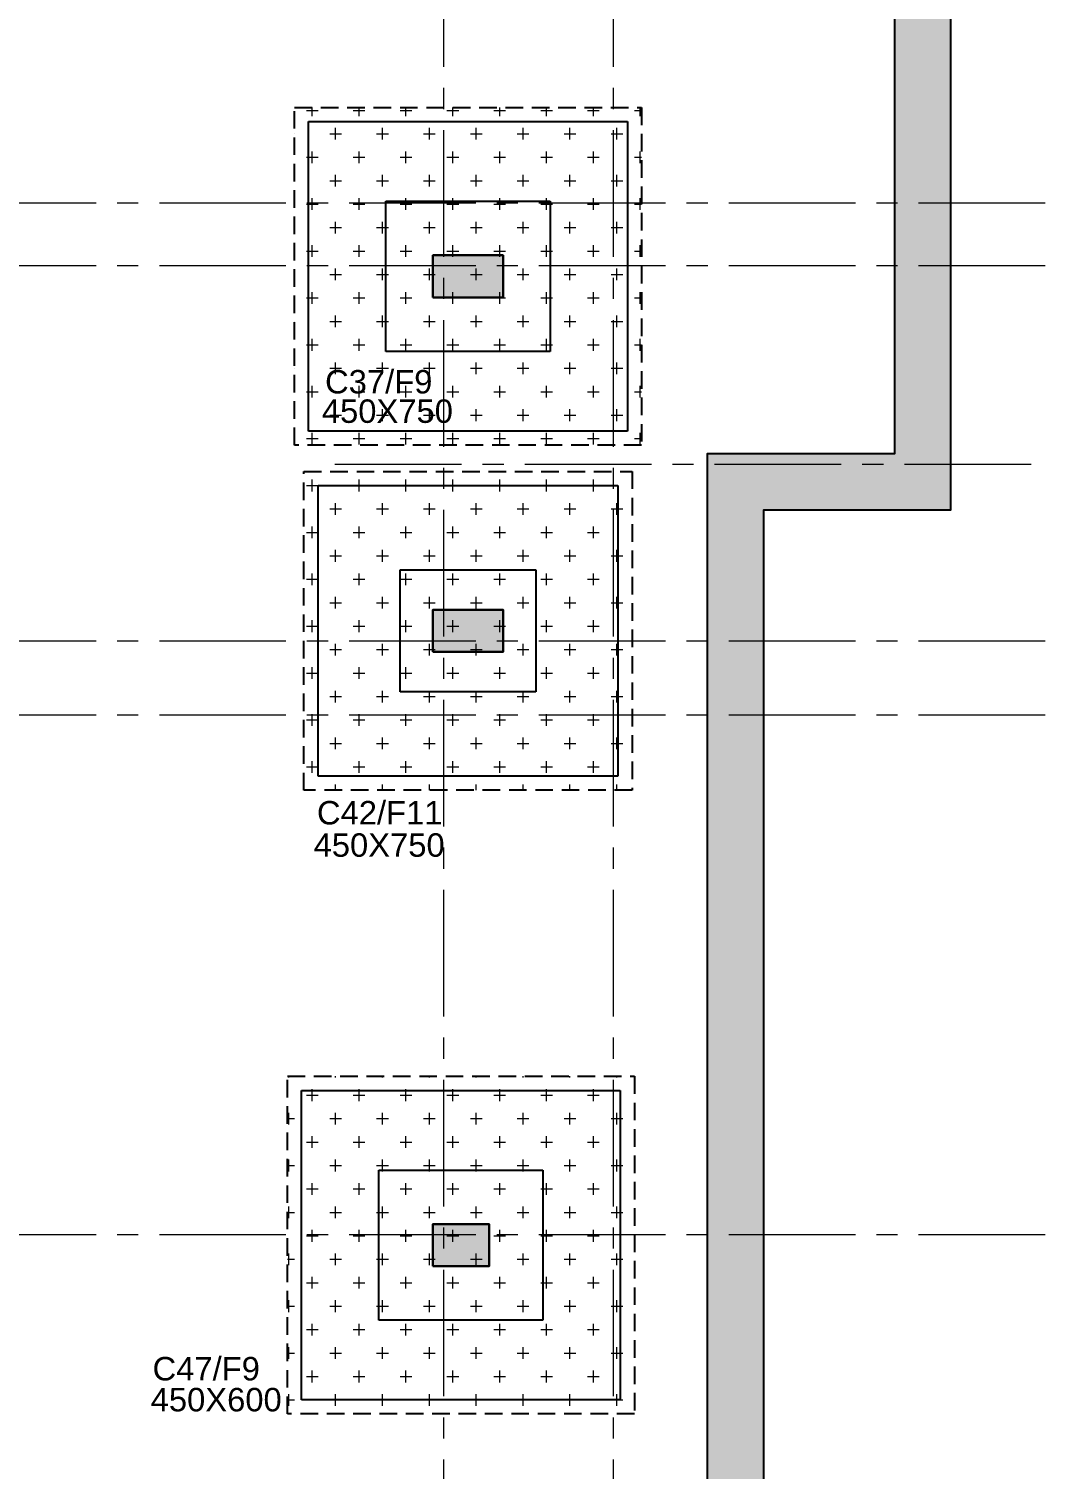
# Model space of a CAD drawing. Header units: inches. Extents: x 1472972 to 1563198, y -500444 to -382436.
# Drawn here: x 1509789 to 1520632, y -431738 to -416381 of the extents above; entities that cross this region are included whole.
import ezdxf

# ---------------------------------------------------------------- set-up
doc = ezdxf.new("R2010")
doc.units = ezdxf.units.IN
doc.header["$MEASUREMENT"] = 0
for name, pattern in [('( Hidden )', [0.375, 0.25, -0.125]), ('CONTINOUS', [0]), ('HIDDEN', [0.375, 0.25, -0.125]), ('SKY CITY 100MT BASEMENT AND HP COLUMN GRID$0$CENTER2', [1.125, 0.75, -0.125, 0.125, -0.125])]:
    doc.linetypes.add(name, pattern=pattern)
doc.layers.add('HATCH', color=7, linetype='Continuous', lineweight=18)
doc.layers.add('SKY CITY 100MT BASEMENT AND HP COLUMN GRID$0$cen-line', color=8, linetype='SKY CITY 100MT BASEMENT AND HP COLUMN GRID$0$CENTER2', lineweight=0)
for name, color, linetype in [('S- COL. UP TO BAS', 6, 'Continuous'), ('S-COL. UP TO BAS. HATCH', 6, 'Continuous'), ('S-COLUMN NO', 7, 'Continuous'), ('S-COLUMN SIZE', 12, 'Continuous'), ('S-DIAPHRAGM WALL', 1, 'Continuous'), ('S-FOOTING', 4, 'Continuous'), ('S-PCC', 7, 'HIDDEN')]:
    doc.layers.add(name, color=color, linetype=linetype)
doc.styles.add('ARIAL', font='arial.ttf')

msp = doc.modelspace()

# ---------------------------------------------------------------- hatches: boundary and pattern name
at = {"layer": 'S-COL. UP TO BAS. HATCH'}
h = msp.add_hatch(color=6, dxfattribs=at)
h.dxf.hatch_style = 1
h.paths.add_polyline_path([(1514099.4, -419244.6), (1514099.4, -418794.6), (1514849.4, -418794.6), (1514849.4, -419244.6)])
h = msp.add_hatch(color=6, dxfattribs=at)
h.dxf.hatch_style = 1
h.paths.add_polyline_path([(1514099.4, -423024.4), (1514099.4, -422574.4), (1514849.4, -422574.4), (1514849.4, -423024.4)])
h = msp.add_hatch(color=6, dxfattribs=at)
h.dxf.hatch_style = 1
h.paths.add_polyline_path([(1514099.4, -429574.4), (1514099.4, -429124.4), (1514699.4, -429124.4), (1514699.4, -429574.4)])
at = {"layer": 'S-DIAPHRAGM WALL', "true_color": 0x828282}
h = msp.add_hatch(color=8, dxfattribs=at)
h.dxf.hatch_style = 1
h.paths.add_polyline_path([(1476764.5, -386180.6), (1477769.1, -460913.6), (1517028.6, -460913.6), (1517028.6, -420907.7), (1519026.1, -420907.7), (1519026.1, -386180.6)], flags=16)
h.paths.add_polyline_path([(1476156.4, -385580.6), (1477177.1, -461513.6), (1517628.6, -461513.6), (1517628.6, -421507.7), (1519626.1, -421507.7), (1519626.1, -385580.6)])

# ---------------------------------------------------------------- linework, layer by layer
at = {"layer": 'HATCH', "color": 8, "linetype": 'Continuous'}
for p, q in [((1512750, -417250), (1512875, -417250)), ((1512812.5, -417312.5), (1512812.5, -417219.6)), ((1513250, -417250), (1513375, -417250)), ((1513312.5, -417312.5), (1513312.5, -417219.6)), ((1513750, -417250), (1513875, -417250)), ((1513812.5, -417312.5), (1513812.5, -417219.6)), ((1514250, -417250), (1514375, -417250)), ((1514312.5, -417312.5), (1514312.5, -417219.6)), ((1514750, -417250), (1514875, -417250)), ((1514812.5, -417312.5), (1514812.5, -417219.6)), ((1515250, -417250), (1515375, -417250)), ((1515312.5, -417312.5), (1515312.5, -417219.6)), ((1515750, -417250), (1515875, -417250)), ((1515812.5, -417312.5), (1515812.5, -417219.6)), ((1516250, -417250), (1516324.4, -417250)), ((1516312.5, -417312.5), (1516312.5, -417219.6)), ((1512624.4, -417500), (1512625, -417500)), ((1513000, -417500), (1513125, -417500)), ((1513062.5, -417562.5), (1513062.5, -417437.5)), ((1513500, -417500), (1513625, -417500)), ((1513562.5, -417562.5), (1513562.5, -417437.5)), ((1514000, -417500), (1514125, -417500)), ((1514062.5, -417562.5), (1514062.5, -417437.5)), ((1514500, -417500), (1514625, -417500)), ((1514562.5, -417562.5), (1514562.5, -417437.5)), ((1515000, -417500), (1515125, -417500)), ((1515062.5, -417562.5), (1515062.5, -417437.5)), ((1515500, -417500), (1515625, -417500)), ((1515562.5, -417562.5), (1515562.5, -417437.5)), ((1516000, -417500), (1516125, -417500)), ((1516062.5, -417562.5), (1516062.5, -417437.5)), ((1512812.5, -417812.5), (1512812.5, -417687.5)), ((1513312.5, -417812.5), (1513312.5, -417687.5)), ((1513812.5, -417812.5), (1513812.5, -417687.5)), ((1514312.5, -417812.5), (1514312.5, -417687.5)), ((1514812.5, -417812.5), (1514812.5, -417687.5)), ((1515312.5, -417812.5), (1515312.5, -417687.5)), ((1515812.5, -417812.5), (1515812.5, -417687.5)), ((1516312.5, -417812.5), (1516312.5, -417687.5)), ((1512750, -417750), (1512875, -417750)), ((1513250, -417750), (1513375, -417750)), ((1513750, -417750), (1513875, -417750)), ((1514250, -417750), (1514375, -417750)), ((1514750, -417750), (1514875, -417750)), ((1515250, -417750), (1515375, -417750)), ((1515750, -417750), (1515875, -417750)), ((1516250, -417750), (1516324.4, -417750)), ((1512624.4, -418000), (1512625, -418000)), ((1513000, -418000), (1513125, -418000)), ((1513062.5, -418062.5), (1513062.5, -417937.5)), ((1513500, -418000), (1513625, -418000)), ((1513562.5, -418062.5), (1513562.5, -417937.5)), ((1514000, -418000), (1514125, -418000)), ((1514062.5, -418062.5), (1514062.5, -417937.5)), ((1514500, -418000), (1514625, -418000)), ((1514562.5, -418062.5), (1514562.5, -417937.5)), ((1515000, -418000), (1515125, -418000)), ((1515062.5, -418062.5), (1515062.5, -417937.5)), ((1515500, -418000), (1515625, -418000)), ((1515562.5, -418062.5), (1515562.5, -417937.5)), ((1516000, -418000), (1516125, -418000)), ((1516062.5, -418062.5), (1516062.5, -417937.5)), ((1512750, -418250), (1512875, -418250)), ((1512812.5, -418312.5), (1512812.5, -418187.5)), ((1513250, -418250), (1513375, -418250)), ((1513312.5, -418312.5), (1513312.5, -418187.5)), ((1513750, -418250), (1513875, -418250)), ((1513812.5, -418312.5), (1513812.5, -418187.5)), ((1514250, -418250), (1514375, -418250)), ((1514312.5, -418312.5), (1514312.5, -418187.5)), ((1514750, -418250), (1514875, -418250)), ((1514812.5, -418312.5), (1514812.5, -418187.5)), ((1515250, -418250), (1515375, -418250)), ((1515312.5, -418312.5), (1515312.5, -418187.5)), ((1515750, -418250), (1515875, -418250)), ((1515812.5, -418312.5), (1515812.5, -418187.5)), ((1516250, -418250), (1516324.4, -418250)), ((1516312.5, -418312.5), (1516312.5, -418187.5)), ((1513062.5, -418562.5), (1513062.5, -418437.5)), ((1513562.5, -418562.5), (1513562.5, -418437.5)), ((1514062.5, -418562.5), (1514062.5, -418437.5)), ((1514562.5, -418562.5), (1514562.5, -418437.5)), ((1515062.5, -418562.5), (1515062.5, -418437.5)), ((1515562.5, -418562.5), (1515562.5, -418437.5)), ((1516062.5, -418562.5), (1516062.5, -418437.5)), ((1512624.4, -418500), (1512625, -418500)), ((1513000, -418500), (1513125, -418500)), ((1513500, -418500), (1513625, -418500)), ((1514000, -418500), (1514125, -418500)), ((1514500, -418500), (1514625, -418500)), ((1515000, -418500), (1515125, -418500)), ((1515500, -418500), (1515625, -418500)), ((1516000, -418500), (1516125, -418500)), ((1512750, -418750), (1512875, -418750)), ((1512812.5, -418812.5), (1512812.5, -418687.5)), ((1513250, -418750), (1513375, -418750)), ((1513312.5, -418812.5), (1513312.5, -418687.5)), ((1513750, -418750), (1513875, -418750)), ((1513812.5, -418812.5), (1513812.5, -418687.5)), ((1514250, -418750), (1514375, -418750)), ((1514312.5, -418812.5), (1514312.5, -418687.5)), ((1514750, -418750), (1514875, -418750)), ((1514812.5, -418812.5), (1514812.5, -418687.5)), ((1515250, -418750), (1515375, -418750)), ((1515312.5, -418812.5), (1515312.5, -418687.5)), ((1515750, -418750), (1515875, -418750)), ((1515812.5, -418812.5), (1515812.5, -418687.5)), ((1516250, -418750), (1516324.4, -418750)), ((1516312.5, -418812.5), (1516312.5, -418687.5)), ((1513062.5, -419062.5), (1513062.5, -418937.5)), ((1513562.5, -419062.5), (1513562.5, -418937.5)), ((1514062.5, -419062.5), (1514062.5, -418937.5)), ((1514562.5, -419062.5), (1514562.5, -418937.5)), ((1515062.5, -419062.5), (1515062.5, -418937.5)), ((1515562.5, -419062.5), (1515562.5, -418937.5)), ((1516062.5, -419062.5), (1516062.5, -418937.5)), ((1512624.4, -419000), (1512625, -419000)), ((1513000, -419000), (1513125, -419000)), ((1513500, -419000), (1513625, -419000)), ((1514000, -419000), (1514125, -419000)), ((1514500, -419000), (1514625, -419000)), ((1515000, -419000), (1515125, -419000)), ((1515500, -419000), (1515625, -419000)), ((1516000, -419000), (1516125, -419000)), ((1512750, -419250), (1512875, -419250)), ((1512812.5, -419312.5), (1512812.5, -419187.5)), ((1513250, -419250), (1513375, -419250)), ((1513312.5, -419312.5), (1513312.5, -419187.5)), ((1513750, -419250), (1513875, -419250)), ((1513812.5, -419312.5), (1513812.5, -419187.5)), ((1514250, -419250), (1514375, -419250)), ((1514312.5, -419312.5), (1514312.5, -419187.5)), ((1514750, -419250), (1514875, -419250)), ((1514812.5, -419312.5), (1514812.5, -419187.5)), ((1515250, -419250), (1515375, -419250)), ((1515312.5, -419312.5), (1515312.5, -419187.5)), ((1515750, -419250), (1515875, -419250)), ((1515812.5, -419312.5), (1515812.5, -419187.5)), ((1516250, -419250), (1516324.4, -419250)), ((1516312.5, -419312.5), (1516312.5, -419187.5)), ((1512624.4, -419500), (1512625, -419500)), ((1513000, -419500), (1513125, -419500)), ((1513062.5, -419562.5), (1513062.5, -419437.5)), ((1513500, -419500), (1513625, -419500)), ((1513562.5, -419562.5), (1513562.5, -419437.5)), ((1514000, -419500), (1514125, -419500)), ((1514062.5, -419562.5), (1514062.5, -419437.5)), ((1514500, -419500), (1514625, -419500)), ((1514562.5, -419562.5), (1514562.5, -419437.5)), ((1515000, -419500), (1515125, -419500)), ((1515062.5, -419562.5), (1515062.5, -419437.5)), ((1515500, -419500), (1515625, -419500)), ((1515562.5, -419562.5), (1515562.5, -419437.5)), ((1516000, -419500), (1516125, -419500)), ((1516062.5, -419562.5), (1516062.5, -419437.5)), ((1512812.5, -419812.5), (1512812.5, -419687.5)), ((1513312.5, -419812.5), (1513312.5, -419687.5)), ((1513812.5, -419812.5), (1513812.5, -419687.5)), ((1514312.5, -419812.5), (1514312.5, -419687.5)), ((1514812.5, -419812.5), (1514812.5, -419687.5)), ((1515312.5, -419812.5), (1515312.5, -419687.5)), ((1515812.5, -419812.5), (1515812.5, -419687.5)), ((1516312.5, -419812.5), (1516312.5, -419687.5)), ((1512750, -419750), (1512875, -419750)), ((1513250, -419750), (1513375, -419750)), ((1513750, -419750), (1513875, -419750)), ((1514250, -419750), (1514375, -419750)), ((1514750, -419750), (1514875, -419750)), ((1515250, -419750), (1515375, -419750)), ((1515750, -419750), (1515875, -419750)), ((1516250, -419750), (1516324.4, -419750)), ((1512624.4, -420000), (1512625, -420000)), ((1513000, -420000), (1513125, -420000)), ((1513062.5, -420062.5), (1513062.5, -419937.5)), ((1513500, -420000), (1513625, -420000)), ((1513562.5, -420062.5), (1513562.5, -419937.5)), ((1514000, -420000), (1514125, -420000)), ((1514062.5, -420062.5), (1514062.5, -419937.5)), ((1514500, -420000), (1514625, -420000)), ((1514562.5, -420062.5), (1514562.5, -419937.5)), ((1515000, -420000), (1515125, -420000)), ((1515062.5, -420062.5), (1515062.5, -419937.5)), ((1515500, -420000), (1515625, -420000)), ((1515562.5, -420062.5), (1515562.5, -419937.5)), ((1516000, -420000), (1516125, -420000)), ((1516062.5, -420062.5), (1516062.5, -419937.5)), ((1512750, -420250), (1512875, -420250)), ((1512812.5, -420312.5), (1512812.5, -420187.5)), ((1513250, -420250), (1513375, -420250)), ((1513312.5, -420312.5), (1513312.5, -420187.5)), ((1513750, -420250), (1513875, -420250)), ((1513812.5, -420312.5), (1513812.5, -420187.5)), ((1514250, -420250), (1514375, -420250)), ((1514312.5, -420312.5), (1514312.5, -420187.5)), ((1514750, -420250), (1514875, -420250)), ((1514812.5, -420312.5), (1514812.5, -420187.5)), ((1515250, -420250), (1515375, -420250)), ((1515312.5, -420312.5), (1515312.5, -420187.5)), ((1515750, -420250), (1515875, -420250)), ((1515812.5, -420312.5), (1515812.5, -420187.5)), ((1516250, -420250), (1516324.4, -420250)), ((1516312.5, -420312.5), (1516312.5, -420187.5)), ((1513062.5, -420562.5), (1513062.5, -420437.5)), ((1513562.5, -420562.5), (1513562.5, -420437.5)), ((1514062.5, -420562.5), (1514062.5, -420437.5)), ((1514562.5, -420562.5), (1514562.5, -420437.5)), ((1515062.5, -420562.5), (1515062.5, -420437.5)), ((1515562.5, -420562.5), (1515562.5, -420437.5)), ((1516062.5, -420562.5), (1516062.5, -420437.5)), ((1512624.4, -420500), (1512625, -420500)), ((1513000, -420500), (1513125, -420500)), ((1513500, -420500), (1513625, -420500)), ((1514000, -420500), (1514125, -420500)), ((1514500, -420500), (1514625, -420500)), ((1515000, -420500), (1515125, -420500)), ((1515500, -420500), (1515625, -420500)), ((1516000, -420500), (1516125, -420500)), ((1512750, -420750), (1512875, -420750)), ((1512812.5, -420812.5), (1512812.5, -420687.5)), ((1513250, -420750), (1513375, -420750)), ((1513312.5, -420812.5), (1513312.5, -420687.5)), ((1513750, -420750), (1513875, -420750)), ((1513812.5, -420812.5), (1513812.5, -420687.5)), ((1514250, -420750), (1514375, -420750)), ((1514312.5, -420812.5), (1514312.5, -420687.5)), ((1514750, -420750), (1514875, -420750)), ((1514812.5, -420812.5), (1514812.5, -420687.5)), ((1515250, -420750), (1515375, -420750)), ((1515312.5, -420812.5), (1515312.5, -420687.5)), ((1515750, -420750), (1515875, -420750)), ((1515812.5, -420812.5), (1515812.5, -420687.5)), ((1516250, -420750), (1516324.4, -420750)), ((1516312.5, -420812.5), (1516312.5, -420687.5)), ((1512750, -421250), (1512875, -421250)), ((1512812.5, -421312.5), (1512812.5, -421187.5)), ((1513250, -421250), (1513375, -421250)), ((1513312.5, -421312.5), (1513312.5, -421187.5)), ((1513750, -421250), (1513875, -421250)), ((1513812.5, -421312.5), (1513812.5, -421187.5)), ((1514250, -421250), (1514375, -421250)), ((1514312.5, -421312.5), (1514312.5, -421187.5)), ((1514750, -421250), (1514875, -421250)), ((1514812.5, -421312.5), (1514812.5, -421187.5)), ((1515250, -421250), (1515375, -421250)), ((1515312.5, -421312.5), (1515312.5, -421187.5)), ((1515750, -421250), (1515875, -421250)), ((1515812.5, -421312.5), (1515812.5, -421187.5)), ((1513000, -421500), (1513125, -421500)), ((1513062.5, -421562.5), (1513062.5, -421437.5)), ((1513500, -421500), (1513625, -421500)), ((1513562.5, -421562.5), (1513562.5, -421437.5)), ((1514000, -421500), (1514125, -421500)), ((1514062.5, -421562.5), (1514062.5, -421437.5)), ((1514500, -421500), (1514625, -421500)), ((1514562.5, -421562.5), (1514562.5, -421437.5)), ((1515000, -421500), (1515125, -421500)), ((1515062.5, -421562.5), (1515062.5, -421437.5)), ((1515500, -421500), (1515625, -421500)), ((1515562.5, -421562.5), (1515562.5, -421437.5)), ((1516000, -421500), (1516125, -421500)), ((1516062.5, -421562.5), (1516062.5, -421437.5)), ((1512812.5, -421812.5), (1512812.5, -421687.5)), ((1513312.5, -421812.5), (1513312.5, -421687.5)), ((1513812.5, -421812.5), (1513812.5, -421687.5)), ((1514312.5, -421812.5), (1514312.5, -421687.5)), ((1514812.5, -421812.5), (1514812.5, -421687.5)), ((1515312.5, -421812.5), (1515312.5, -421687.5)), ((1515812.5, -421812.5), (1515812.5, -421687.5)), ((1512750, -421750), (1512875, -421750)), ((1513250, -421750), (1513375, -421750)), ((1513750, -421750), (1513875, -421750)), ((1514250, -421750), (1514375, -421750)), ((1514750, -421750), (1514875, -421750)), ((1515250, -421750), (1515375, -421750)), ((1515750, -421750), (1515875, -421750)), ((1513000, -422000), (1513125, -422000)), ((1513062.5, -422062.5), (1513062.5, -421937.5)), ((1513500, -422000), (1513625, -422000)), ((1513562.5, -422062.5), (1513562.5, -421937.5)), ((1514000, -422000), (1514125, -422000)), ((1514062.5, -422062.5), (1514062.5, -421937.5)), ((1514500, -422000), (1514625, -422000)), ((1514562.5, -422062.5), (1514562.5, -421937.5)), ((1515000, -422000), (1515125, -422000)), ((1515062.5, -422062.5), (1515062.5, -421937.5)), ((1515500, -422000), (1515625, -422000)), ((1515562.5, -422062.5), (1515562.5, -421937.5)), ((1516000, -422000), (1516125, -422000)), ((1516062.5, -422062.5), (1516062.5, -421937.5)), ((1512750, -422250), (1512875, -422250)), ((1512812.5, -422312.5), (1512812.5, -422187.5)), ((1513250, -422250), (1513375, -422250)), ((1513312.5, -422312.5), (1513312.5, -422187.5)), ((1513750, -422250), (1513875, -422250)), ((1513812.5, -422312.5), (1513812.5, -422187.5)), ((1514250, -422250), (1514375, -422250)), ((1514312.5, -422312.5), (1514312.5, -422187.5)), ((1514750, -422250), (1514875, -422250)), ((1514812.5, -422312.5), (1514812.5, -422187.5)), ((1515250, -422250), (1515375, -422250)), ((1515312.5, -422312.5), (1515312.5, -422187.5)), ((1515750, -422250), (1515875, -422250)), ((1515812.5, -422312.5), (1515812.5, -422187.5)), ((1513062.5, -422562.5), (1513062.5, -422437.5)), ((1513562.5, -422562.5), (1513562.5, -422437.5)), ((1514062.5, -422562.5), (1514062.5, -422437.5)), ((1514562.5, -422562.5), (1514562.5, -422437.5)), ((1515062.5, -422562.5), (1515062.5, -422437.5)), ((1515562.5, -422562.5), (1515562.5, -422437.5)), ((1516062.5, -422562.5), (1516062.5, -422437.5)), ((1513000, -422500), (1513125, -422500)), ((1513500, -422500), (1513625, -422500)), ((1514000, -422500), (1514125, -422500)), ((1514500, -422500), (1514625, -422500)), ((1515000, -422500), (1515125, -422500)), ((1515500, -422500), (1515625, -422500)), ((1516000, -422500), (1516125, -422500)), ((1512750, -422750), (1512875, -422750)), ((1512812.5, -422812.5), (1512812.5, -422687.5)), ((1513250, -422750), (1513375, -422750)), ((1513312.5, -422812.5), (1513312.5, -422687.5)), ((1513750, -422750), (1513875, -422750)), ((1513812.5, -422812.5), (1513812.5, -422687.5)), ((1514250, -422750), (1514375, -422750)), ((1514312.5, -422812.5), (1514312.5, -422687.5)), ((1514750, -422750), (1514875, -422750)), ((1514812.5, -422812.5), (1514812.5, -422687.5)), ((1515250, -422750), (1515375, -422750)), ((1515312.5, -422812.5), (1515312.5, -422687.5)), ((1515750, -422750), (1515875, -422750)), ((1515812.5, -422812.5), (1515812.5, -422687.5)), ((1513062.5, -423062.5), (1513062.5, -422937.5)), ((1513562.5, -423062.5), (1513562.5, -422937.5)), ((1514062.5, -423062.5), (1514062.5, -422937.5)), ((1514562.5, -423062.5), (1514562.5, -422937.5)), ((1515062.5, -423062.5), (1515062.5, -422937.5)), ((1515562.5, -423062.5), (1515562.5, -422937.5)), ((1516062.5, -423062.5), (1516062.5, -422937.5)), ((1513000, -423000), (1513125, -423000)), ((1513500, -423000), (1513625, -423000)), ((1514000, -423000), (1514125, -423000)), ((1514500, -423000), (1514625, -423000)), ((1515000, -423000), (1515125, -423000)), ((1515500, -423000), (1515625, -423000)), ((1516000, -423000), (1516125, -423000)), ((1512812.5, -423312.5), (1512812.5, -423187.5)), ((1513312.5, -423312.5), (1513312.5, -423187.5)), ((1513812.5, -423312.5), (1513812.5, -423187.5)), ((1514312.5, -423312.5), (1514312.5, -423187.5)), ((1514812.5, -423312.5), (1514812.5, -423187.5)), ((1515312.5, -423312.5), (1515312.5, -423187.5)), ((1515812.5, -423312.5), (1515812.5, -423187.5)), ((1512750, -423250), (1512875, -423250)), ((1513250, -423250), (1513375, -423250)), ((1513750, -423250), (1513875, -423250)), ((1514250, -423250), (1514375, -423250)), ((1514750, -423250), (1514875, -423250)), ((1515250, -423250), (1515375, -423250)), ((1515750, -423250), (1515875, -423250)), ((1513000, -423500), (1513125, -423500)), ((1513062.5, -423562.5), (1513062.5, -423437.5)), ((1513500, -423500), (1513625, -423500)), ((1513562.5, -423562.5), (1513562.5, -423437.5)), ((1514000, -423500), (1514125, -423500)), ((1514062.5, -423562.5), (1514062.5, -423437.5)), ((1514500, -423500), (1514625, -423500)), ((1514562.5, -423562.5), (1514562.5, -423437.5)), ((1515000, -423500), (1515125, -423500)), ((1515062.5, -423562.5), (1515062.5, -423437.5)), ((1515500, -423500), (1515625, -423500)), ((1515562.5, -423562.5), (1515562.5, -423437.5)), ((1516000, -423500), (1516125, -423500)), ((1516062.5, -423562.5), (1516062.5, -423437.5)), ((1512812.5, -423812.5), (1512812.5, -423687.5)), ((1513312.5, -423812.5), (1513312.5, -423687.5)), ((1513812.5, -423812.5), (1513812.5, -423687.5)), ((1514312.5, -423812.5), (1514312.5, -423687.5)), ((1514812.5, -423812.5), (1514812.5, -423687.5)), ((1515312.5, -423812.5), (1515312.5, -423687.5)), ((1515812.5, -423812.5), (1515812.5, -423687.5)), ((1512750, -423750), (1512875, -423750)), ((1513250, -423750), (1513375, -423750)), ((1513750, -423750), (1513875, -423750)), ((1514250, -423750), (1514375, -423750)), ((1514750, -423750), (1514875, -423750)), ((1515250, -423750), (1515375, -423750)), ((1515750, -423750), (1515875, -423750)), ((1513000, -424000), (1513125, -424000)), ((1513062.5, -424062.5), (1513062.5, -423937.5)), ((1513500, -424000), (1513625, -424000)), ((1513562.5, -424062.5), (1513562.5, -423937.5)), ((1514000, -424000), (1514125, -424000)), ((1514062.5, -424062.5), (1514062.5, -423937.5)), ((1514500, -424000), (1514625, -424000)), ((1514562.5, -424062.5), (1514562.5, -423937.5)), ((1515000, -424000), (1515125, -424000)), ((1515062.5, -424062.5), (1515062.5, -423937.5)), ((1515500, -424000), (1515625, -424000)), ((1515562.5, -424062.5), (1515562.5, -423937.5)), ((1516000, -424000), (1516125, -424000)), ((1516062.5, -424062.5), (1516062.5, -423937.5)), ((1512750, -424250), (1512875, -424250)), ((1512812.5, -424312.5), (1512812.5, -424187.5)), ((1513250, -424250), (1513375, -424250)), ((1513312.5, -424312.5), (1513312.5, -424187.5)), ((1513750, -424250), (1513875, -424250)), ((1513812.5, -424312.5), (1513812.5, -424187.5)), ((1514250, -424250), (1514375, -424250)), ((1514312.5, -424312.5), (1514312.5, -424187.5)), ((1514750, -424250), (1514875, -424250)), ((1514812.5, -424312.5), (1514812.5, -424187.5)), ((1515250, -424250), (1515375, -424250)), ((1515312.5, -424312.5), (1515312.5, -424187.5)), ((1515750, -424250), (1515875, -424250)), ((1515812.5, -424312.5), (1515812.5, -424187.5)), ((1513062.5, -424499.4), (1513062.5, -424437.5)), ((1513562.5, -424499.4), (1513562.5, -424437.5)), ((1514062.5, -424499.4), (1514062.5, -424437.5)), ((1514562.5, -424499.4), (1514562.5, -424437.5)), ((1515062.5, -424499.4), (1515062.5, -424437.5)), ((1515562.5, -424499.4), (1515562.5, -424437.5)), ((1516062.5, -424499.4), (1516062.5, -424437.5)), ((1512562.5, -427562.5), (1512562.5, -427549.4)), ((1512812.5, -427812.5), (1512812.5, -427687.5)), ((1513062.5, -427562.5), (1513062.5, -427549.4)), ((1513312.5, -427812.5), (1513312.5, -427687.5)), ((1513562.5, -427562.5), (1513562.5, -427549.4)), ((1513812.5, -427812.5), (1513812.5, -427687.5)), ((1514062.5, -427562.5), (1514062.5, -427549.4)), ((1514312.5, -427812.5), (1514312.5, -427687.5)), ((1514562.5, -427562.5), (1514562.5, -427549.4)), ((1514812.5, -427812.5), (1514812.5, -427687.5)), ((1515062.5, -427562.5), (1515062.5, -427549.4)), ((1515312.5, -427812.5), (1515312.5, -427687.5)), ((1515562.5, -427562.5), (1515562.5, -427549.4)), ((1515812.5, -427812.5), (1515812.5, -427687.5)), ((1516062.5, -427562.5), (1516062.5, -427549.4)), ((1512750, -427750), (1512875, -427750)), ((1513250, -427750), (1513375, -427750)), ((1513750, -427750), (1513875, -427750)), ((1514250, -427750), (1514375, -427750)), ((1514750, -427750), (1514875, -427750)), ((1515250, -427750), (1515375, -427750)), ((1515750, -427750), (1515875, -427750)), ((1512549.4, -428000), (1512625, -428000)), ((1512562.5, -428062.5), (1512562.5, -427937.5)), ((1513000, -428000), (1513125, -428000)), ((1513062.5, -428062.5), (1513062.5, -427937.5)), ((1513500, -428000), (1513625, -428000)), ((1513562.5, -428062.5), (1513562.5, -427937.5)), ((1514000, -428000), (1514125, -428000)), ((1514062.5, -428062.5), (1514062.5, -427937.5)), ((1514500, -428000), (1514625, -428000)), ((1514562.5, -428062.5), (1514562.5, -427937.5)), ((1515000, -428000), (1515125, -428000)), ((1515062.5, -428062.5), (1515062.5, -427937.5)), ((1515500, -428000), (1515625, -428000)), ((1515562.5, -428062.5), (1515562.5, -427937.5)), ((1516000, -428000), (1516125, -428000)), ((1516062.5, -428062.5), (1516062.5, -427937.5)), ((1512750, -428250), (1512875, -428250)), ((1512812.5, -428312.5), (1512812.5, -428187.5)), ((1513250, -428250), (1513375, -428250)), ((1513312.5, -428312.5), (1513312.5, -428187.5)), ((1513750, -428250), (1513875, -428250)), ((1513812.5, -428312.5), (1513812.5, -428187.5)), ((1514250, -428250), (1514375, -428250)), ((1514312.5, -428312.5), (1514312.5, -428187.5)), ((1514750, -428250), (1514875, -428250)), ((1514812.5, -428312.5), (1514812.5, -428187.5)), ((1515250, -428250), (1515375, -428250)), ((1515312.5, -428312.5), (1515312.5, -428187.5)), ((1515750, -428250), (1515875, -428250)), ((1515812.5, -428312.5), (1515812.5, -428187.5)), ((1512562.5, -428562.5), (1512562.5, -428437.5)), ((1513062.5, -428562.5), (1513062.5, -428437.5)), ((1513562.5, -428562.5), (1513562.5, -428437.5)), ((1514062.5, -428562.5), (1514062.5, -428437.5)), ((1514562.5, -428562.5), (1514562.5, -428437.5)), ((1515062.5, -428562.5), (1515062.5, -428437.5)), ((1515562.5, -428562.5), (1515562.5, -428437.5)), ((1516062.5, -428562.5), (1516062.5, -428437.5)), ((1512549.4, -428500), (1512625, -428500)), ((1513000, -428500), (1513125, -428500)), ((1513500, -428500), (1513625, -428500)), ((1514000, -428500), (1514125, -428500)), ((1514500, -428500), (1514625, -428500)), ((1515000, -428500), (1515125, -428500)), ((1515500, -428500), (1515625, -428500)), ((1516000, -428500), (1516125, -428500)), ((1512750, -428750), (1512875, -428750)), ((1512812.5, -428812.5), (1512812.5, -428687.5)), ((1513250, -428750), (1513375, -428750)), ((1513312.5, -428812.5), (1513312.5, -428687.5)), ((1513750, -428750), (1513875, -428750)), ((1513812.5, -428812.5), (1513812.5, -428687.5)), ((1514250, -428750), (1514375, -428750)), ((1514312.5, -428812.5), (1514312.5, -428687.5)), ((1514750, -428750), (1514875, -428750)), ((1514812.5, -428812.5), (1514812.5, -428687.5)), ((1515250, -428750), (1515375, -428750)), ((1515312.5, -428812.5), (1515312.5, -428687.5)), ((1515750, -428750), (1515875, -428750)), ((1515812.5, -428812.5), (1515812.5, -428687.5)), ((1512549.4, -429000), (1512625, -429000)), ((1512562.5, -429062.5), (1512562.5, -428937.5)), ((1513000, -429000), (1513125, -429000)), ((1513062.5, -429062.5), (1513062.5, -428937.5)), ((1513500, -429000), (1513625, -429000)), ((1513562.5, -429062.5), (1513562.5, -428937.5)), ((1514000, -429000), (1514125, -429000)), ((1514062.5, -429062.5), (1514062.5, -428937.5)), ((1514500, -429000), (1514625, -429000)), ((1514562.5, -429062.5), (1514562.5, -428937.5)), ((1515000, -429000), (1515125, -429000)), ((1515062.5, -429062.5), (1515062.5, -428937.5)), ((1515500, -429000), (1515625, -429000)), ((1515562.5, -429062.5), (1515562.5, -428937.5)), ((1516000, -429000), (1516125, -429000)), ((1516062.5, -429062.5), (1516062.5, -428937.5)), ((1512812.5, -429312.5), (1512812.5, -429187.5)), ((1513312.5, -429312.5), (1513312.5, -429187.5)), ((1513812.5, -429312.5), (1513812.5, -429187.5)), ((1514312.5, -429312.5), (1514312.5, -429187.5)), ((1514812.5, -429312.5), (1514812.5, -429187.5)), ((1515312.5, -429312.5), (1515312.5, -429187.5)), ((1515812.5, -429312.5), (1515812.5, -429187.5)), ((1512750, -429250), (1512875, -429250)), ((1513250, -429250), (1513375, -429250)), ((1513750, -429250), (1513875, -429250)), ((1514250, -429250), (1514375, -429250)), ((1514750, -429250), (1514875, -429250)), ((1515250, -429250), (1515375, -429250)), ((1515750, -429250), (1515875, -429250)), ((1512549.4, -429500), (1512625, -429500)), ((1512562.5, -429562.5), (1512562.5, -429437.5)), ((1513000, -429500), (1513125, -429500)), ((1513062.5, -429562.5), (1513062.5, -429437.5)), ((1513500, -429500), (1513625, -429500)), ((1513562.5, -429562.5), (1513562.5, -429437.5)), ((1514000, -429500), (1514125, -429500)), ((1514062.5, -429562.5), (1514062.5, -429437.5)), ((1514500, -429500), (1514625, -429500)), ((1514562.5, -429562.5), (1514562.5, -429437.5)), ((1515000, -429500), (1515125, -429500)), ((1515062.5, -429562.5), (1515062.5, -429437.5)), ((1515500, -429500), (1515625, -429500)), ((1515562.5, -429562.5), (1515562.5, -429437.5)), ((1516000, -429500), (1516125, -429500)), ((1516062.5, -429562.5), (1516062.5, -429437.5)), ((1512812.5, -429812.5), (1512812.5, -429687.5)), ((1513312.5, -429812.5), (1513312.5, -429687.5)), ((1513812.5, -429812.5), (1513812.5, -429687.5)), ((1514312.5, -429812.5), (1514312.5, -429687.5)), ((1514812.5, -429812.5), (1514812.5, -429687.5)), ((1515312.5, -429812.5), (1515312.5, -429687.5)), ((1515812.5, -429812.5), (1515812.5, -429687.5)), ((1512750, -429750), (1512875, -429750)), ((1513250, -429750), (1513375, -429750)), ((1513750, -429750), (1513875, -429750)), ((1514250, -429750), (1514375, -429750)), ((1514750, -429750), (1514875, -429750)), ((1515250, -429750), (1515375, -429750)), ((1515750, -429750), (1515875, -429750)), ((1512549.4, -430000), (1512625, -430000)), ((1512562.5, -430062.5), (1512562.5, -429937.5)), ((1513000, -430000), (1513125, -430000)), ((1513062.5, -430062.5), (1513062.5, -429937.5)), ((1513500, -430000), (1513625, -430000)), ((1513562.5, -430062.5), (1513562.5, -429937.5)), ((1514000, -430000), (1514125, -430000)), ((1514062.5, -430062.5), (1514062.5, -429937.5)), ((1514500, -430000), (1514625, -430000)), ((1514562.5, -430062.5), (1514562.5, -429937.5)), ((1515000, -430000), (1515125, -430000)), ((1515062.5, -430062.5), (1515062.5, -429937.5)), ((1515500, -430000), (1515625, -430000)), ((1515562.5, -430062.5), (1515562.5, -429937.5)), ((1516000, -430000), (1516125, -430000)), ((1516062.5, -430062.5), (1516062.5, -429937.5)), ((1512750, -430250), (1512875, -430250)), ((1512812.5, -430312.5), (1512812.5, -430187.5)), ((1513250, -430250), (1513375, -430250)), ((1513312.5, -430312.5), (1513312.5, -430187.5)), ((1513750, -430250), (1513875, -430250)), ((1513812.5, -430312.5), (1513812.5, -430187.5)), ((1514250, -430250), (1514375, -430250)), ((1514312.5, -430312.5), (1514312.5, -430187.5)), ((1514750, -430250), (1514875, -430250)), ((1514812.5, -430312.5), (1514812.5, -430187.5)), ((1515250, -430250), (1515375, -430250)), ((1515312.5, -430312.5), (1515312.5, -430187.5)), ((1515750, -430250), (1515875, -430250)), ((1515812.5, -430312.5), (1515812.5, -430187.5)), ((1512562.5, -430562.5), (1512562.5, -430437.5)), ((1513062.5, -430562.5), (1513062.5, -430437.5)), ((1513562.5, -430562.5), (1513562.5, -430437.5)), ((1514062.5, -430562.5), (1514062.5, -430437.5)), ((1514562.5, -430562.5), (1514562.5, -430437.5)), ((1515062.5, -430562.5), (1515062.5, -430437.5)), ((1515562.5, -430562.5), (1515562.5, -430437.5)), ((1516062.5, -430562.5), (1516062.5, -430437.5)), ((1512549.4, -430500), (1512625, -430500)), ((1513000, -430500), (1513125, -430500)), ((1513500, -430500), (1513625, -430500)), ((1514000, -430500), (1514125, -430500)), ((1514500, -430500), (1514625, -430500)), ((1515000, -430500), (1515125, -430500)), ((1515500, -430500), (1515625, -430500)), ((1516000, -430500), (1516125, -430500)), ((1512750, -430750), (1512875, -430750)), ((1512812.5, -430812.5), (1512812.5, -430687.5)), ((1513250, -430750), (1513375, -430750)), ((1513312.5, -430812.5), (1513312.5, -430687.5)), ((1513750, -430750), (1513875, -430750)), ((1513812.5, -430812.5), (1513812.5, -430687.5)), ((1514250, -430750), (1514375, -430750)), ((1514312.5, -430812.5), (1514312.5, -430687.5)), ((1514750, -430750), (1514875, -430750)), ((1514812.5, -430812.5), (1514812.5, -430687.5)), ((1515250, -430750), (1515375, -430750)), ((1515312.5, -430812.5), (1515312.5, -430687.5)), ((1515750, -430750), (1515875, -430750)), ((1515812.5, -430812.5), (1515812.5, -430687.5)), ((1512549.4, -431000), (1512625, -431000)), ((1512562.5, -431062.5), (1512562.5, -430937.5)), ((1513000, -431000), (1513125, -431000)), ((1513062.5, -431062.5), (1513062.5, -430937.5)), ((1513500, -431000), (1513625, -431000)), ((1513562.5, -431062.5), (1513562.5, -430937.5)), ((1514000, -431000), (1514125, -431000)), ((1514062.5, -431062.5), (1514062.5, -430937.5)), ((1514500, -431000), (1514625, -431000)), ((1514562.5, -431062.5), (1514562.5, -430937.5)), ((1515000, -431000), (1515125, -431000)), ((1515062.5, -431062.5), (1515062.5, -430937.5)), ((1515500, -431000), (1515625, -431000)), ((1515562.5, -431062.5), (1515562.5, -430937.5)), ((1516000, -431000), (1516125, -431000)), ((1516062.5, -431062.5), (1516062.5, -430937.5))]:
    msp.add_line(p, q, dxfattribs=at)
at = {"layer": 'S- COL. UP TO BAS', "lineweight": 30}
for points in [[(1514099.4, -419244.6), (1514099.4, -418794.6), (1514849.4, -418794.6), (1514849.4, -419244.6)], [(1514099.4, -423024.4), (1514099.4, -422574.4), (1514849.4, -422574.4), (1514849.4, -423024.4)], [(1514099.4, -429574.4), (1514099.4, -429124.4), (1514699.4, -429124.4), (1514699.4, -429574.4)]]:
    msp.add_lwpolyline(points, close=True, dxfattribs=at)
at = {"layer": 'S-DIAPHRAGM WALL'}
msp.add_lwpolyline([(1476156.4, -385580.6), (1477177.1, -461513.6), (1517628.6, -461513.6), (1517628.6, -421507.7), (1519626.1, -421507.7), (1519626.1, -385580.6), (1476156.4, -385580.6)], dxfattribs=at)
msp.add_lwpolyline([(1476764.5, -386180.6), (1477769.1, -460913.6), (1517028.6, -460913.6), (1517028.6, -420907.7), (1519026.1, -420907.7), (1519026.1, -386180.6)], close=True, dxfattribs=at)
at = {"layer": 'S-FOOTING', "linetype": 'CONTINOUS'}
for p, q in [((1512774.4, -420669.6), (1512774.4, -417369.6)), ((1512774.4, -417369.6), (1516174.4, -417369.6)), ((1516174.4, -417369.6), (1516174.4, -420669.6)), ((1513599.4, -419819.6), (1513599.4, -418219.6)), ((1513599.4, -418219.6), (1515349.4, -418219.6)), ((1515349.4, -418219.6), (1515349.4, -419819.6)), ((1515349.4, -419819.6), (1513599.4, -419819.6)), ((1516174.4, -420669.6), (1512774.4, -420669.6)), ((1512874.4, -424349.4), (1512874.4, -421249.4)), ((1512874.4, -421249.4), (1516074.4, -421249.4)), ((1516074.4, -421249.4), (1516074.4, -424349.4)), ((1513749.4, -423449.4), (1513749.4, -422149.4)), ((1513749.4, -422149.4), (1515199.4, -422149.4)), ((1515199.4, -422149.4), (1515199.4, -423449.4)), ((1515199.4, -423449.4), (1513749.4, -423449.4)), ((1516074.4, -424349.4), (1512874.4, -424349.4)), ((1512699.4, -430999.4), (1512699.4, -427699.4)), ((1512699.4, -427699.4), (1516099.4, -427699.4)), ((1516099.4, -427699.4), (1516099.4, -430999.4)), ((1513524.4, -430149.4), (1513524.4, -428549.4)), ((1513524.4, -428549.4), (1515274.4, -428549.4)), ((1515274.4, -428549.4), (1515274.4, -430149.4)), ((1515274.4, -430149.4), (1513524.4, -430149.4)), ((1516099.4, -430999.4), (1512699.4, -430999.4))]:
    msp.add_line(p, q, dxfattribs=at)
at = {"layer": 'S-PCC', "linetype": '( Hidden )', "ltscale": 750}
for p, q in [((1512624.4, -420819.6), (1512624.4, -417219.6)), ((1512624.4, -417219.6), (1516324.4, -417219.6)), ((1516324.4, -417219.6), (1516324.4, -420819.6)), ((1516324.4, -420819.6), (1512624.4, -420819.6)), ((1512724.4, -424499.4), (1512724.4, -421099.4)), ((1512724.4, -421099.4), (1516224.4, -421099.4)), ((1516224.4, -421099.4), (1516224.4, -424499.4)), ((1516224.4, -424499.4), (1512724.4, -424499.4)), ((1512549.4, -431149.4), (1512549.4, -427549.4)), ((1512549.4, -427549.4), (1516249.4, -427549.4)), ((1516249.4, -427549.4), (1516249.4, -431149.4)), ((1516249.4, -431149.4), (1512549.4, -431149.4))]:
    msp.add_line(p, q, dxfattribs=at)
at = {"layer": 'SKY CITY 100MT BASEMENT AND HP COLUMN GRID$0$cen-line', "color": 8, "ltscale": 1800}
for p, q in [((1514214.4, -383036.2), (1514214.4, -462083.8)), ((1516022.9, -383036.2), (1516022.9, -462083.8)), ((1520631.8, -418239.6), (1473571.7, -418239.6)), ((1520631.8, -418909.6), (1473571.7, -418909.6)), ((1513055.3, -421022.7), (1520631.8, -421022.7)), ((1520631.8, -422909.4), (1473571.7, -422909.4)), ((1520631.8, -423699.4), (1473571.7, -423699.4)), ((1520631.8, -429239.4), (1473571.7, -429239.4))]:
    msp.add_line(p, q, dxfattribs=at)

# ---------------------------------------------------------------- texts
at = {"layer": 'S-COLUMN NO', "linetype": 'CONTINOUS', "style": 'ARIAL'}
for s, p in [('C37/F9', (1512949.7, -420268.7)), ('C42/F11', (1512863, -424863.8)), ('C47/F9', (1511109.5, -430791.5))]:
    msp.add_text(s, height=250, dxfattribs=at).set_placement(p)
at = {"layer": 'S-COLUMN SIZE', "linetype": 'CONTINOUS', "style": 'ARIAL'}
for s, p in [('450X750', (1512915.4, -420582.2)), ('450X750', (1512827.4, -425208.3)), ('450X600', (1511089.3, -431121.6))]:
    msp.add_text(s, height=250, dxfattribs=at).set_placement(p)

doc.saveas('drawing.dxf')
